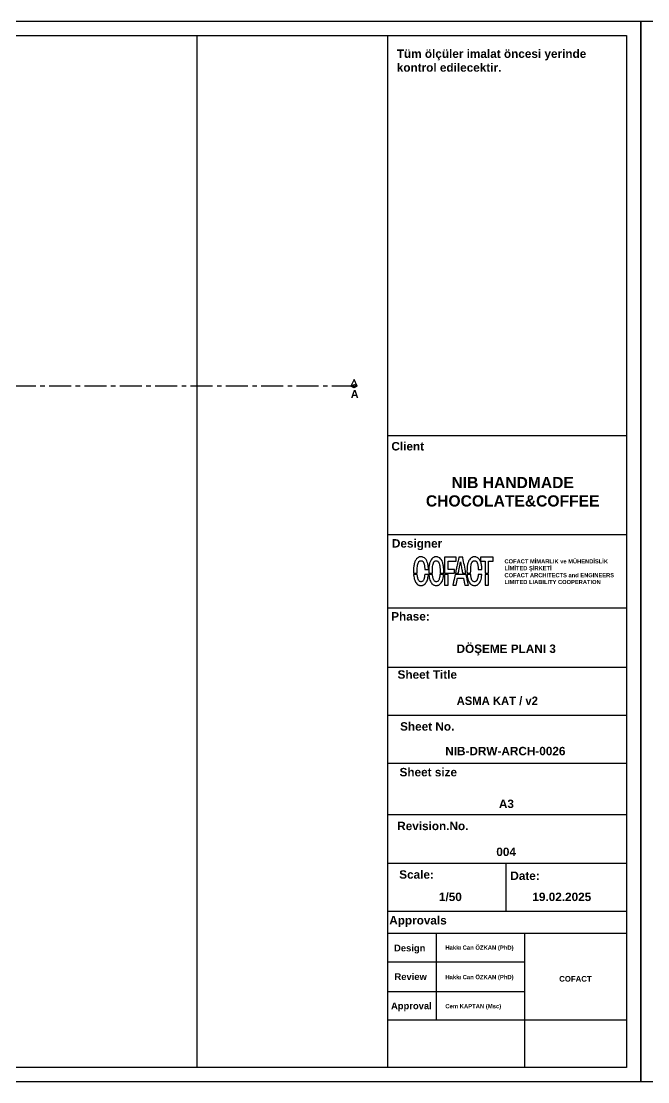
# Model space of a CAD drawing. Header units: millimetres. Extents: x 933584 to 974011, y 4545988 to 4553664.
# Drawn here: x 964625 to 965512, y 4551355 to 4552855 of the extents above; entities that cross this region are included whole.
import ezdxf

# ---------------------------------------------------------------- set-up
doc = ezdxf.new("R2010")
doc.units = ezdxf.units.MM
doc.linetypes.add('CENTER', pattern=[2, 1.25, -0.25, 0.25, -0.25])
doc.layers.get('0').update_dxf_attribs({"color": 255})
doc.layers.add('0-HSL-HTC_200', color=1, linetype='Continuous')
doc.styles.add('Century Gothic_B_3', font='GOTHICB.TTF', dxfattribs={"height": 4})

# ---------------------------------------------------------------- blocks, each defined once
blk = doc.blocks.new('CVBXCBV')
for points in [[(936052.9, 4551339.5), (936057.3, 4551348.6), (936061.7, 4551339.5), (936052.9, 4551339.5)], [(937705.5, 4551339.5), (937701.1, 4551348.6), (937696.7, 4551339.5), (937705.5, 4551339.5)]]:
    blk.add_lwpolyline(points)
at = {"linetype": 'CENTER', "ltscale": 25}
blk.add_lwpolyline([(937701.1, 4551339.5), (936057.3, 4551339.5)], dxfattribs=at)
for centre in [(936057.3, 4551339.5), (937701.1, 4551339.5)]:
    blk.add_circle(centre, 2.41)
at = {"linetype": 'CENTER', "ltscale": 10, "char_height": 11.393, "attachment_point": 3, "line_spacing_factor": 0.984502, "style": 'Century Gothic_B_3'}
for insert, width in [((937948.5, 4551333.8), 1895.969), ((938066.9, 4551333.8), 370.363)]:
    blk.add_mtext('\\pxql;{\\fFranklin Gothic Book|b1|i0|c162|p34;A}', dxfattribs=dict(at, insert=insert, width=width))

msp = doc.modelspace()

# ---------------------------------------------------------------- linework, layer by layer
at = {"color": 0}
for p, q in [((965481.5, 4552269.07), (965143.44, 4552269.07)), ((965481.5, 4552269.07), (965143.44, 4552269.07)), ((965481.5, 4552129.09), (965143.44, 4552129.09)), ((965481.5, 4552129.09), (965143.44, 4552129.09)), ((965481.5, 4552129.09), (965143.44, 4552129.09)), ((965481.5, 4552129.09), (965143.44, 4552129.09)), ((965481.5, 4552025.03), (965143.44, 4552025.03)), ((965143.44, 4551941.75), (965481.5, 4551941.75)), ((965481.5, 4551873.35), (965143.44, 4551873.35)), ((965481.5, 4551805.39), (965143.44, 4551805.39)), ((965481.5, 4551733.17), (965143.44, 4551733.17)), ((965481.5, 4551664.16), (965143.44, 4551664.16)), ((965310.92, 4551664.16), (965310.92, 4551596.44)), ((965481.5, 4551596.44), (965143.44, 4551596.44)), ((965481.5, 4551565.11), (965143.44, 4551565.11)), ((965212.29, 4551565.11), (965212.29, 4551442.35)), ((965337.28, 4551565.11), (965337.28, 4551491.51)), ((965143.45, 4551524.97), (965337.28, 4551524.97)), ((965143.45, 4551483.26), (965337.28, 4551483.26)), ((965337.28, 4551491.51), (965337.28, 4551375.4)), ((965481.5, 4551442.35), (965143.44, 4551442.35))]:
    msp.add_line(p, q, dxfattribs=at)
for points in [[(963401.5, 4552855.4), (965501.5, 4552855.4), (965501.5, 4551355.4), (963401.5, 4551355.4)], [(965501.5, 4552855.4), (967601.5, 4552855.4), (967601.5, 4551355.4), (965501.5, 4551355.4)], [(963421.5, 4552835.4), (965481.5, 4552835.4), (965481.5, 4551375.4), (963421.5, 4551375.4)], [(965224.13, 4552086.03), (965224.13, 4552074.89), (965231.18, 4552074.89), (965238.24, 4552074.89), (965238.24, 4552077.53), (965238.24, 4552080.16), (965233.67, 4552080.16), (965229.1, 4552080.16), (965229.1, 4552085.98), (965229.1, 4552091.8), (965234.81, 4552091.8), (965240.53, 4552091.8), (965240.53, 4552094.48), (965240.53, 4552097.16), (965232.33, 4552097.16), (965224.13, 4552097.16)], [(965274.93, 4552094.33), (965274.93, 4552091.5), (965278.17, 4552091.5), (965281.4, 4552091.5), (965281.4, 4552083.19), (965281.4, 4552074.89), (965283.88, 4552074.89), (965286.37, 4552074.89), (965286.37, 4552083.19), (965286.37, 4552091.5), (965289.65, 4552091.5), (965292.93, 4552091.5), (965292.93, 4552094.33), (965292.93, 4552097.16), (965283.93, 4552097.16), (965274.93, 4552097.16)], [(965224.13, 4552065.4), (965224.13, 4552057.89), (965226.59, 4552057.91), (965229.05, 4552057.94), (965229.07, 4552065.42), (965229.1, 4552072.9), (965226.61, 4552072.9), (965224.13, 4552072.9)], [(965281.42, 4552065.42), (965281.45, 4552057.94), (965283.91, 4552057.91), (965286.37, 4552057.89), (965286.37, 4552065.39), (965286.37, 4552072.9), (965283.88, 4552072.9), (965281.4, 4552072.9)]]:
    msp.add_lwpolyline(points, close=True, dxfattribs=at)
msp.add_lwpolyline([(965143.45, 4552835.41), (965143.45, 4551375.4)], dxfattribs=at)
for points in [[(965188.78, 4552097.65, 0.11064), (965185.68, 4552096.15, 0.089568), (965183.23, 4552093.37, 0.069833), (965181.47, 4552089.25, 0.037138), (965180.43, 4552083.81, 0.013582), (965180.28, 4552082.16, 0.005436), (965180.17, 4552079.9, 0.005261), (965180.1, 4552077.67, 0.017635), (965180.13, 4552076.21), (965180.2, 4552074.89), (965182.75, 4552074.89), (965185.3, 4552074.89), (965185.31, 4552077.9, -0.01557), (965185.46, 4552082.32, -0.027157), (965185.9, 4552085.95, -0.033018), (965186.6, 4552088.8, -0.079442), (965187.57, 4552090.74, -0.009072), (965187.87, 4552091.13, -0.030827), (965188.08, 4552091.37, -0.031813), (965188.32, 4552091.58, -0.010138), (965188.7, 4552091.86, -0.089655), (965189.45, 4552092.22, -0.05192), (965190.45, 4552092.38, -0.051218), (965191.47, 4552092.33, -0.076363), (965192.33, 4552092.06, -0.070873), (965193.13, 4552091.52, -0.052254), (965193.84, 4552090.72, -0.046256), (965194.44, 4552089.69, -0.033841), (965194.93, 4552088.46, -0.02482), (965195.29, 4552087.06, -0.012371), (965195.62, 4552085.26, -0.011745), (965195.88, 4552083.27, -0.011909), (965196.05, 4552081.28), (965196.11, 4552080.16), (965198.68, 4552080.16), (965201.26, 4552080.16), (965201.26, 4552080.59, 0.020953), (965201.22, 4552081.49, 0.004455), (965201.07, 4552083.07, 0.00493), (965200.88, 4552084.7, 0.011284), (965200.7, 4552085.92, 0.038093), (965199.58, 4552090.43, 0.067383), (965197.9, 4552093.87, 0.083303), (965195.67, 4552096.24, 0.099908), (965192.91, 4552097.57, 0.02201), (965192.47, 4552097.67, 0.020762), (965192.02, 4552097.72, 0.015695), (965191.46, 4552097.75, 0.005906), (965190.68, 4552097.75, 0.00548), (965190.07, 4552097.74, 0.006399), (965189.5, 4552097.72, 0.005718), (965189.02, 4552097.69, 0.038226)], [(965210.35, 4552097.65, 0.105194), (965207.39, 4552096.26, 0.087054), (965205.01, 4552093.69, 0.069549), (965203.26, 4552089.93, 0.038701), (965202.16, 4552084.98, 0.014261), (965201.92, 4552082.9, 0.008448), (965201.75, 4552080.4, 0.008433), (965201.67, 4552077.97, 0.018733), (965201.71, 4552076.12), (965201.78, 4552074.89), (965204.33, 4552074.89), (965206.87, 4552074.89), (965206.89, 4552077.9, -0.01557), (965207.04, 4552082.32, -0.027157), (965207.48, 4552085.95, -0.033018), (965208.18, 4552088.8, -0.079442), (965209.15, 4552090.74, -0.009072), (965209.45, 4552091.13, -0.030827), (965209.66, 4552091.37, -0.031813), (965209.89, 4552091.58, -0.010138), (965210.27, 4552091.86, -0.089655), (965211.03, 4552092.22, -0.05192), (965212.02, 4552092.38, -0.051218), (965213.05, 4552092.33, -0.076363), (965213.91, 4552092.06, -0.136443), (965215.41, 4552090.72, -0.067108), (965216.51, 4552088.38, -0.045937), (965217.26, 4552084.94, -0.018323), (965217.67, 4552080.11, -0.004967), (965217.71, 4552079.13, -0.003937), (965217.73, 4552078.07, -0.00398), (965217.74, 4552077.08, -0.009912), (965217.72, 4552076.36), (965217.66, 4552074.89), (965220.23, 4552074.89), (965222.8, 4552074.89), (965222.87, 4552076.16, 0.018366), (965222.9, 4552078.32, 0.009634), (965222.79, 4552081.01, 0.009631), (965222.58, 4552083.71, 0.017297), (965222.28, 4552085.91, 0.038062), (965221.16, 4552090.43, 0.067387), (965219.48, 4552093.87, 0.08333), (965217.24, 4552096.24, 0.099909), (965214.49, 4552097.57, 0.02201), (965214.05, 4552097.67, 0.020762), (965213.59, 4552097.72, 0.015695), (965213.04, 4552097.75, 0.005906), (965212.25, 4552097.75, 0.00548), (965211.65, 4552097.74, 0.006399), (965211.08, 4552097.72, 0.005718), (965210.59, 4552097.69, 0.038226)], [(965246.55, 4552090.58, 0.0000105), (965247.91, 4552083.29, 0.000084), (965249.11, 4552076.86, 0.003215), (965249.39, 4552075.41), (965249.49, 4552074.89), (965251.87, 4552074.89, 0.001355), (965252.79, 4552074.89, 0.00226), (965253.55, 4552074.9, 0.000206), (965254.24, 4552074.91, 0.409743), (965254.25, 4552074.93, 0.049641), (965254.25, 4552074.99, 0.000001), (965252.06, 4552085.84, 0.000006), (965249.92, 4552096.52, 0.007694), (965249.83, 4552096.94), (965249.77, 4552097.16), (965247.02, 4552097.16), (965244.26, 4552097.16), (965243.54, 4552093.86, -0.000077), (965242.16, 4552087.49, -0.000085), (965240.82, 4552081.33, -0.000009), (965239.54, 4552075.41, -0.006923), (965239.47, 4552075.12), (965239.42, 4552074.89), (965243.62, 4552074.89, 0.0001427), (965243.92, 4552076.47, 0.00034), (965244.17, 4552077.84, 0.000221), (965244.46, 4552079.42, -0.000266), (965245.3, 4552083.92, -0.000578), (965245.95, 4552087.39, -0.0000869)], [(965264.45, 4552097.65, 0.105194), (965261.48, 4552096.25, 0.087054), (965259.1, 4552093.69, 0.069549), (965257.35, 4552089.93, 0.038701), (965256.25, 4552084.98, 0.014261), (965256.01, 4552082.9, 0.008448), (965255.84, 4552080.4, 0.008433), (965255.76, 4552077.97, 0.018733), (965255.8, 4552076.12), (965255.87, 4552074.89), (965258.42, 4552074.89), (965260.96, 4552074.89), (965260.98, 4552077.9, -0.01557), (965261.13, 4552082.32, -0.027157), (965261.57, 4552085.95, -0.033018), (965262.27, 4552088.8, -0.079442), (965263.24, 4552090.74, -0.009072), (965263.54, 4552091.13, -0.030827), (965263.75, 4552091.37, -0.031813), (965263.99, 4552091.58, -0.010138), (965264.36, 4552091.86, -0.089655), (965265.12, 4552092.22, -0.05192), (965266.11, 4552092.38, -0.051218), (965267.14, 4552092.33, -0.076363), (965268, 4552092.06, -0.070873), (965268.79, 4552091.52, -0.052254), (965269.5, 4552090.72, -0.046256), (965270.11, 4552089.69, -0.033841), (965270.59, 4552088.46, -0.02482), (965270.96, 4552087.06, -0.012371), (965271.28, 4552085.26, -0.011745), (965271.55, 4552083.27, -0.011909), (965271.71, 4552081.28), (965271.78, 4552080.16), (965274.35, 4552080.16), (965276.92, 4552080.16), (965276.92, 4552080.58, 0.020953), (965276.88, 4552081.49, 0.004455), (965276.73, 4552083.07, 0.00493), (965276.55, 4552084.69, 0.011284), (965276.37, 4552085.92, 0.038093), (965275.25, 4552090.43, 0.067383), (965273.57, 4552093.87, 0.083303), (965271.33, 4552096.24, 0.099908), (965268.58, 4552097.57, 0.02201), (965268.14, 4552097.66, 0.020762), (965267.69, 4552097.72, 0.015695), (965267.13, 4552097.75, 0.005906), (965266.34, 4552097.75, 0.00548), (965265.74, 4552097.74, 0.006399), (965265.17, 4552097.72, 0.005718), (965264.68, 4552097.69, 0.038226)], [(965180.32, 4552072.18, 0.025038), (965180.89, 4552068.23, 0.036131), (965181.81, 4552064.82, 0.041565), (965183.07, 4552062.01, 0.063352), (965184.65, 4552059.85, 0.028049), (965185.46, 4552059.08, 0.034689), (965186.29, 4552058.46, 0.034905), (965187.2, 4552057.97, 0.029004), (965188.23, 4552057.58, 0.021923), (965188.71, 4552057.45, 0.031789), (965189.15, 4552057.38, 0.019677), (965189.72, 4552057.35, 0.003659), (965190.77, 4552057.34, 0.003627), (965191.81, 4552057.35, 0.019229), (965192.37, 4552057.38, 0.031747), (965192.8, 4552057.45, 0.024514), (965193.25, 4552057.57, 0.035022), (965194.42, 4552058.05, 0.037328), (965195.49, 4552058.67, 0.037367), (965196.45, 4552059.45, 0.035245), (965197.31, 4552060.38, 0.053473), (965198.69, 4552062.55, 0.03772), (965199.78, 4552065.23, 0.032588), (965200.59, 4552068.45, 0.021334), (965201.11, 4552072.23), (965201.17, 4552072.9), (965198.59, 4552072.9), (965196, 4552072.9), (965195.94, 4552072.23, -0.0074), (965195.83, 4552071.26, -0.005344), (965195.69, 4552070.18, -0.005411), (965195.53, 4552069.15, -0.010609), (965195.37, 4552068.33, -0.034422), (965194.67, 4552065.87, -0.07643), (965193.74, 4552064.17, -0.102726), (965192.55, 4552063.14, -0.109019), (965191.07, 4552062.69, -0.095932), (965189.46, 4552062.88, -0.113527), (965188.14, 4552063.66, -0.092498), (965187.11, 4552065.08, -0.04608), (965186.34, 4552067.18, -0.017297), (965186.05, 4552068.47, -0.007909), (965185.75, 4552070.18, -0.007223), (965185.51, 4552071.84, -0.03219), (965185.45, 4552072.82, 0.402781), (965185.41, 4552072.85, 0.001238), (965184.7, 4552072.88, 0.005463), (965183.86, 4552072.9, 0.003096), (965182.85, 4552072.9), (965180.26, 4552072.9)], [(965201.9, 4552072.18, 0.025038), (965202.47, 4552068.23, 0.036131), (965203.39, 4552064.82, 0.041565), (965204.65, 4552062.01, 0.063352), (965206.22, 4552059.85, 0.047265), (965207.62, 4552058.62, 0.06438), (965209.09, 4552057.83, 0.06177), (965210.76, 4552057.41, 0.039412), (965212.76, 4552057.32, 0.027569), (965214.18, 4552057.45, 0.048064), (965215.33, 4552057.73, 0.049711), (965216.37, 4552058.22, 0.031882), (965217.48, 4552058.98, 0.081131), (965219.39, 4552061.06, 0.052129), (965220.91, 4552063.98, 0.043307), (965222.01, 4552067.7, 0.026621), (965222.69, 4552072.23), (965222.75, 4552072.9), (965220.16, 4552072.9), (965217.58, 4552072.9), (965217.52, 4552072.23, -0.0074), (965217.41, 4552071.26, -0.005344), (965217.26, 4552070.18, -0.005411), (965217.1, 4552069.15, -0.010609), (965216.95, 4552068.33, -0.034422), (965216.25, 4552065.87, -0.07643), (965215.32, 4552064.17, -0.102726), (965214.13, 4552063.14, -0.109019), (965212.65, 4552062.69, -0.095932), (965211.04, 4552062.88, -0.113527), (965209.72, 4552063.66, -0.092498), (965208.69, 4552065.08, -0.04608), (965207.92, 4552067.18, -0.017297), (965207.62, 4552068.47, -0.007909), (965207.32, 4552070.18, -0.007223), (965207.09, 4552071.84, -0.03219), (965207.02, 4552072.82, 0.402781), (965206.99, 4552072.85, 0.001238), (965206.27, 4552072.88, 0.005463), (965205.44, 4552072.9, 0.003096), (965204.43, 4552072.9), (965201.83, 4552072.9)], [(965257.68, 4552057.89, 0.0000231), (965256.19, 4552065.32, 0.000048), (965254.8, 4552072.28, 0.022716), (965254.69, 4552072.73, 0.319618), (965254.54, 4552072.84, 0.005635), (965253.49, 4552072.88, 0.005119), (965251.67, 4552072.9, 0.000404), (965246.81, 4552072.9), (965238.99, 4552072.9), (965237.41, 4552065.57, -0.000063), (965236.79, 4552062.75, -0.000102), (965236.27, 4552060.34, -0.000015), (965235.81, 4552058.2, -0.0154076), (965235.73, 4552057.89), (965240.47, 4552057.94), (965241.34, 4552062.66, -0.000258), (965241.68, 4552064.49, -0.000401), (965241.97, 4552066.06, -0.000111), (965242.23, 4552067.44, -0.013635), (965242.27, 4552067.61), (965242.32, 4552067.83), (965246.57, 4552067.83), (965250.82, 4552067.83), (965251.46, 4552064.43, 0.000154), (965251.72, 4552063.01, 0.000145), (965251.99, 4552061.56, 0.000144), (965252.23, 4552060.28, 0.000507), (965252.39, 4552059.46), (965252.69, 4552057.89)], [(965255.99, 4552072.18, 0.025038), (965256.56, 4552068.23, 0.036131), (965257.48, 4552064.82, 0.041565), (965258.74, 4552062.01, 0.063352), (965260.31, 4552059.85, 0.047265), (965261.71, 4552058.62, 0.06438), (965263.18, 4552057.82, 0.06177), (965264.85, 4552057.41, 0.039412), (965266.85, 4552057.32, 0.027569), (965268.27, 4552057.45, 0.048064), (965269.42, 4552057.73, 0.049711), (965270.46, 4552058.22, 0.031882), (965271.57, 4552058.98, 0.081131), (965273.49, 4552061.06, 0.052129), (965275, 4552063.97, 0.043307), (965276.1, 4552067.7, 0.026621), (965276.78, 4552072.23), (965276.84, 4552072.9), (965274.25, 4552072.9), (965271.67, 4552072.9), (965271.61, 4552072.23, -0.0074), (965271.5, 4552071.26, -0.005344), (965271.35, 4552070.18, -0.005411), (965271.19, 4552069.15, -0.010609), (965271.04, 4552068.33, -0.034422), (965270.34, 4552065.87, -0.07643), (965269.41, 4552064.17, -0.102726), (965268.22, 4552063.14, -0.109019), (965266.74, 4552062.69, -0.095932), (965265.13, 4552062.88, -0.113527), (965263.81, 4552063.66, -0.092498), (965262.78, 4552065.08, -0.04608), (965262.01, 4552067.18, -0.017297), (965261.71, 4552068.47, -0.007909), (965261.41, 4552070.18, -0.007223), (965261.18, 4552071.84, -0.03219), (965261.11, 4552072.81, 0.402781), (965261.08, 4552072.85, 0.001238), (965260.36, 4552072.88, 0.005463), (965259.53, 4552072.9, 0.003096), (965258.52, 4552072.9), (965255.92, 4552072.9)]]:
    msp.add_lwpolyline(points, format="xyb", close=True, dxfattribs=at)
at = {"layer": '0-HSL-HTC_200', "color": 8}
msp.add_lwpolyline([(964873.84, 4552835.4), (964873.84, 4551375.4), (963514.32, 4551375.4), (964146.51, 4551776.16), (964393.85, 4551684.96), (964393.85, 4552835.4), (964873.84, 4552835.4)], close=True, dxfattribs=at)

# ---------------------------------------------------------------- block references
msp.add_blockref('CVBXCBV', (27394.87, 999.89))

# ---------------------------------------------------------------- texts
at = {"color": 0, "attachment_point": 1, "line_spacing_factor": 0.984502, "style": 'Century Gothic_B_3'}
for s, insert, char_height, width in [('\\pxql;{\\fArial|b1|i0|c0|p34;Tüm ölçüler imalat öncesi yerinde kontrol edilecektir.}', (965156.49, 4552815.43), 11.9034, 324.3298), ('\\pxqr;{\\fArial|b1|i0|c0|p34;Client}', (964606.94, 4552260.21), 11.9034, 588.1338), ('\\pxqc;{\\fArial|b1|i0|c0|p34;NIB HANDMADE CHOCOLATE&COFFEE}', (965156.95, 4552210.81), 15.8192, 326.8702), ('\\pxqr;{\\fArial|b1|i0|c0|p34;Designer}', (964632.61, 4552122.88), 11.9034, 588.1338), ('{\\fFranklin Gothic Medium|b1|i0|c162|p34;COFACT MİMARLIK ve MÜHENDİSLİK}\\P{\\fFranklin Gothic Medium|b1|i0|c162|p34;LİMİTED ŞİRKETİ}', (965308.81, 4552094.41), 5.8729, 228.8091), ('\\pxql;{\\fFranklin Gothic Book|b1|i0|c162|p34;COFACT ARCHITECTS and ENGINEERS\\PLIMITED LIABILITY COOPERATION}', (965308.81, 4552074.82), 5.8729, 228.8091), ('\\pxqr;{\\fArial|b1|i0|c0|p34;Phase:}', (964614.95, 4552019.69), 11.9034, 588.1338), ('\\pxqr;{\\fArial|b1|i0|c0|p34;DÖŞEME PLANI 3}', (964793.31, 4551973.85), 11.9034, 588.1338), ('\\pxqr;{\\fArial|b1|i0|c0|p34;Sheet Title}', (964653.5, 4551937.39), 11.9034, 588.1338), ('\\pxi-2,l3,qr,t3;ASMA KAT / v2', (964767.99, 4551900.25), 11.9034, 588.1338), ('\\pxqr;{\\fArial|b1|i0|c0|p34;Sheet No.}', (964649.71, 4551863.96), 11.9034, 588.1338), ('\\pxqr;{\\fArial|b1|i0|c0|p34;NIB-DRW-ARCH-0026}', (964806.86, 4551829.11), 11.9034, 588.1338), ('\\pxqr;{\\fArial|b1|i0|c0|p34;Sheet size}', (964653.55, 4551799.31), 11.9034, 588.1338), ('\\pxqr;{\\fArial|b1|i0|c0|p34;A3}', (964734.05, 4551754.51), 11.9034, 588.1338), ('\\pxqr;{\\fArial|b1|i0|c0|p34;Revision.No.}', (964669.66, 4551723.23), 11.9034, 588.1338), ('\\pxqr;{\\fArial|b1|i0|c0|p34;00\\fArial|b1|i0|c162|p34;4}', (964736.86, 4551686.59), 11.9034, 588.1338), ('\\pxqr;{\\fArial|b1|i0|c0|p34;Scale:}', (964620.78, 4551654.54), 11.9034, 588.1338), ('\\pxqr;{\\fArial|b1|i0|c0|p34;Date:}', (964770.5, 4551652.75), 11.9034, 588.1338), ('\\pxqr;{\\fArial|b1|i0|c0|p34;1/50}', (964660.32, 4551622.92), 11.9034, 588.1338), ('\\pxqr;{\\fArial|b1|i0|c162|p34;19\\fArial|b1|i0|c0|p34;.02.202\\fArial|b1|i0|c162|p34;5}', (964843.34, 4551622.92), 11.9034, 588.1338), ('\\pxqr;{\\fArial|b1|i0|c0|p34;Approvals}', (964639, 4551589.77), 11.9034, 588.1338), ('\\pxqr;{\\fArial|b1|i0|c0|p34;Design}', (964608.8, 4551549.34), 9.5085, 588.1338), ('{\\fArial|b1|i0|c0|p34;\\W9.71336;   }{\\fArial|b1|i0|c0|p34;Hakkı Can ÖZKAN (PhD)}', (965157.83, 4551548.17), 5.9517, 163.4351), ('\\pxqr;{\\fArial|b1|i0|c0|p34;Review}', (964610.87, 4551508.82), 9.5085, 588.1338), ('{\\fArial|b1|i0|c0|p34;\\W9.71336;   }{\\fArial|b1|i0|c0|p34;Hakkı Can ÖZKAN (PhD)}', (965157.83, 4551506.45), 5.9517, 163.4351), ('\\pxqc;{\\fArial|b1|i0|c0|p34;COFACT}', (965245.73, 4551504.97), 7.9096, 326.8702), ('\\pxqr;{\\fArial|b1|i0|c0|p34;Approval}', (964617.77, 4551467.54), 9.5085, 588.1338), ('{\\W9.71336;\\fArial|b1|i0|c0|p34;   \\W1;Cem KAPTAN (Msc)}', (965157.83, 4551465.25), 5.9517, 163.4351)]:
    msp.add_mtext(s, dxfattribs=dict(at, insert=insert, char_height=char_height, width=width))

doc.saveas('drawing.dxf')
